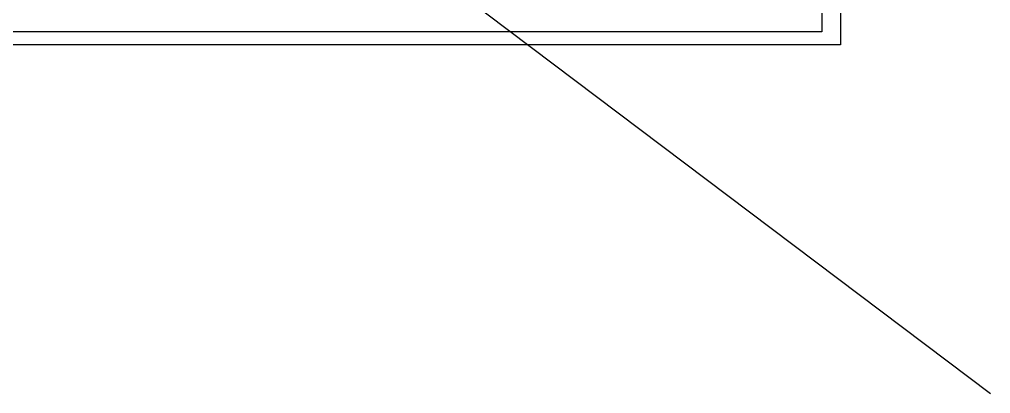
# Model space of a CAD drawing. Header units: millimetres. Extents: x -695119 to 412940, y -249585 to 622758.
# Drawn here: x -662910 to -643850, y 10305 to 17638 of the extents above; entities that cross this region are included whole.
import ezdxf

# ---------------------------------------------------------------- set-up
doc = ezdxf.new("R2010")
doc.units = ezdxf.units.MM
doc.layers.add('_Схема', color=5, linetype='Continuous', lineweight=30)

msp = doc.modelspace()

# ---------------------------------------------------------------- linework, layer by layer
at = {"layer": '_Схема', "color": 5}
msp.add_line((-694358.022, 48344.326), (-643850.003, 10304.637), dxfattribs=at)
at = {"layer": '_Схема'}
for p, q in [((-646793.11, 33420.102), (-646793.11, 17142.829)), ((-647162.274, 33246.346), (-647162.274, 17396.469)), ((-647162.274, 17396.469), (-682182.281, 17396.469)), ((-646793.11, 17142.829), (-683994.711, 17142.829))]:
    msp.add_line(p, q, dxfattribs=at)

doc.saveas('drawing.dxf')
